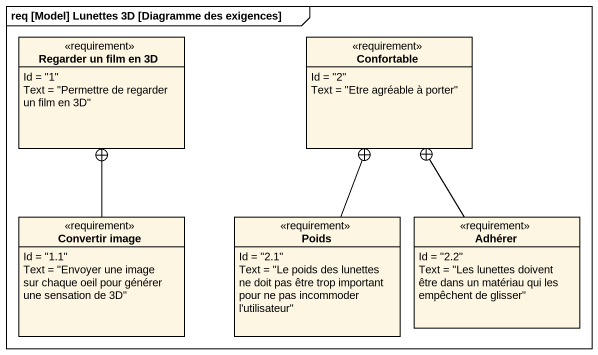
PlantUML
@startuml
mainframe req [Model] Lunettes 3D [Diagramme des exigences]
hide circle
hide empty members
class "Regarder un film en 3D" as Regarder_un_film_en_3D <<requirement>> {
  Id = "1"
  Text = "Permettre de regarder un film en 3D"
}
class Confortable <<requirement>> {
  Id = "2"
  Text = "Etre agréable à porter"
}
class "Convertir image" as Convertir_image <<requirement>> {
  Id = "1.1"
  Text = "Envoyer une image sur chaque oeil pour générer une sensation de 3D"
}
class Poids <<requirement>> {
  Id = "2.1"
  Text = "Le poids des lunettes ne doit pas être trop important pour ne pas incommoder l'utilisateur"
}
class Adhérer <<requirement>> {
  Id = "2.2"
  Text = "Les lunettes doivent être dans un matériau qui les empêchent de glisser"
}
Convertir_image -up-+ Regarder_un_film_en_3D
Poids -up-+ Confortable
Adhérer -up-+ Confortable
@enduml
